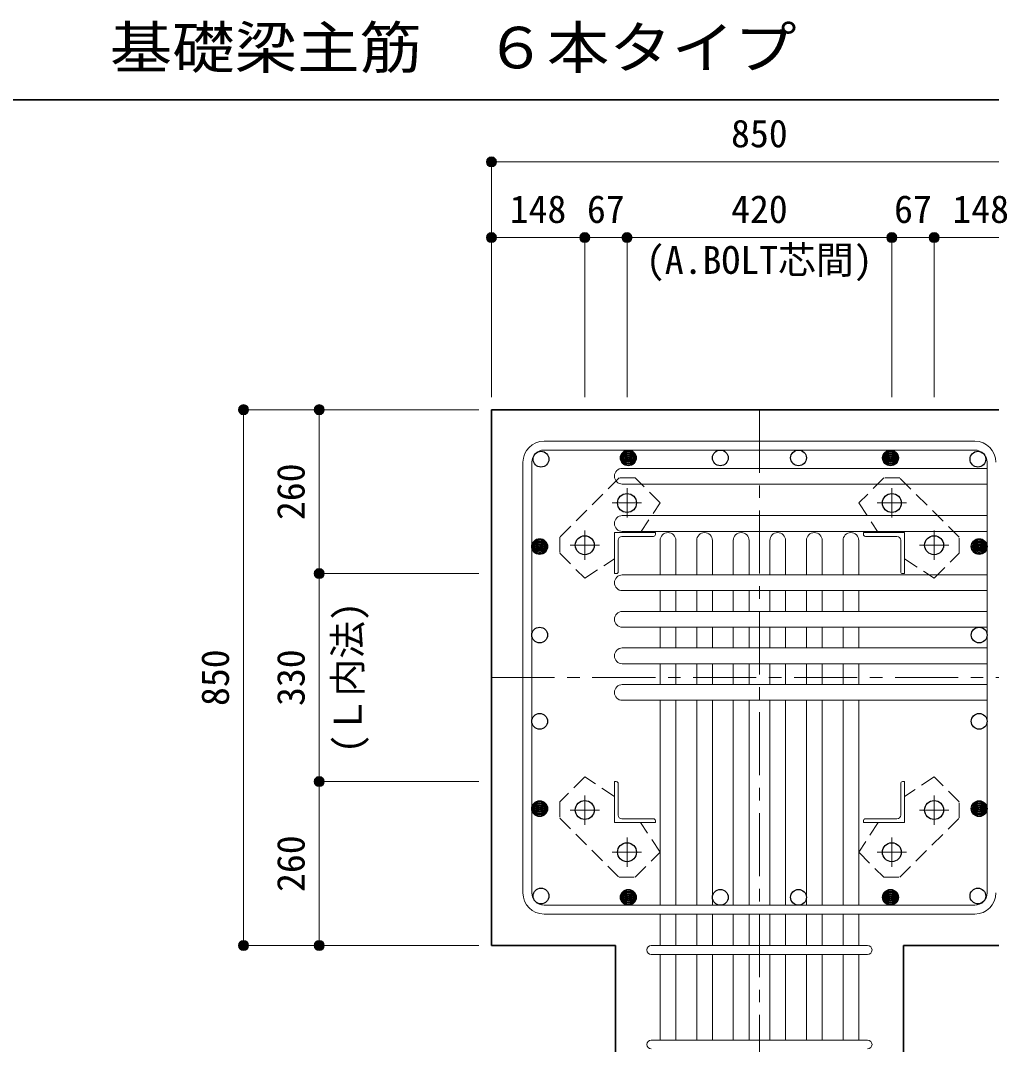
# Model space of a CAD drawing. Units: millimetres at full size, sheet at 1:20. Extents: x -3982 to 3969, y -2797 to 2801.
# Drawn here: x -693 to 846, y -1647 to -22 of the extents above; entities that cross this region are included whole.
import ezdxf
from ezdxf.enums import TextEntityAlignment as Align

# ---------------------------------------------------------------- set-up
doc = ezdxf.new("R2010")
doc.units = ezdxf.units.MM
doc.header["$LTSCALE"] = 20
doc.header["$PDMODE"] = 32
doc.header["$PDSIZE"] = 12
doc.linetypes.add('CHAIN1', pattern=[8, 5, -1, 1, -1])
doc.linetypes.add('DASHED1', pattern=[1.8, 1.2, -0.6])
for name, color, linetype, lineweight in [('6-1_躯体線', 2, 'Continuous', 35), ('6-2_A.Bolt_', 4, 'Continuous', 9), ('6-3_柱型主筋', 4, 'Continuous', 9), ('6-4_フープ', 7, 'Continuous', 18), ('6-5_梁主筋', 7, 'Continuous', 18), ('6-6_S.T.P.', 7, 'Continuous', 18), ('6-7_文字', 7, 'Continuous', 18), ('6-9', 4, 'DASHED1', 9), ('6-D_寸法', 4, 'Continuous', 9), ('F-0_枠', 6, 'Continuous', 40)]:
    doc.layers.add(name, color=color, linetype=linetype, lineweight=lineweight)
doc.styles.add('ＭＳ ゴシック', font='')
doc.styles.get('ＭＳ ゴシック').set_extended_font_data('MS Gothic')

msp = doc.modelspace()

# ---------------------------------------------------------------- linework, layer by layer
at = {"layer": '6-1_躯体線'}
for p, q in [((1303.29, -639.67), (53.29, -639.67)), ((53.29, -1489.67), (53.29, -639.67)), ((249.79, -1489.67), (53.29, -1489.67)), ((249.79, -1889.67), (249.79, -1489.67)), ((706.79, -1889.67), (706.79, -1489.67)), ((903.29, -1489.67), (706.79, -1489.67))]:
    msp.add_line(p, q, dxfattribs=at)
at = {"layer": '6-2_A.Bolt_', "linetype": 'CHAIN1'}
for p, q in [((268.29, -810.87), (268.29, -764.37)), ((688.29, -810.87), (688.29, -764.37)), ((291.49, -787.67), (244.99, -787.67)), ((665.09, -787.67), (711.59, -787.67)), ((201.29, -877.87), (201.29, -831.37)), ((755.29, -877.87), (755.29, -831.37)), ((224.49, -854.67), (177.99, -854.67)), ((732.09, -854.67), (778.59, -854.67)), ((201.29, -1251.47), (201.29, -1297.97)), ((755.29, -1251.47), (755.29, -1297.97)), ((224.49, -1274.67), (177.99, -1274.67)), ((732.09, -1274.67), (778.59, -1274.67)), ((268.29, -1318.47), (268.29, -1364.97)), ((688.29, -1318.47), (688.29, -1364.97)), ((291.49, -1341.67), (244.99, -1341.67)), ((665.09, -1341.67), (711.59, -1341.67))]:
    msp.add_line(p, q, dxfattribs=at)
at = {"layer": '6-2_A.Bolt_'}
for p, q in [((248.29, -899.67), (248.29, -834.67)), ((313.29, -834.67), (248.29, -834.67)), ((260.29, -840.67), (310.29, -840.67)), ((313.29, -834.67), (313.29, -837.67)), ((643.29, -834.67), (643.29, -837.67)), ((643.29, -834.67), (708.29, -834.67)), ((696.29, -840.67), (646.29, -840.67)), ((708.29, -899.67), (708.29, -834.67)), ((254.29, -846.67), (254.29, -896.67)), ((702.29, -846.67), (702.29, -896.67)), ((248.29, -899.67), (251.29, -899.67)), ((708.29, -899.67), (705.29, -899.67)), ((248.29, -1229.67), (251.29, -1229.67)), ((248.29, -1229.67), (248.29, -1294.67)), ((254.29, -1282.67), (254.29, -1232.67)), ((702.29, -1282.67), (702.29, -1232.67)), ((708.29, -1229.67), (705.29, -1229.67)), ((708.29, -1229.67), (708.29, -1294.67)), ((313.29, -1294.67), (248.29, -1294.67)), ((260.29, -1288.67), (310.29, -1288.67)), ((313.29, -1294.67), (313.29, -1291.67)), ((643.29, -1294.67), (643.29, -1291.67)), ((643.29, -1294.67), (708.29, -1294.67)), ((696.29, -1288.67), (646.29, -1288.67))]:
    msp.add_line(p, q, dxfattribs=at)
at = {"layer": '6-2_A.Bolt_', "color": 3, "lineweight": 25}
for centre in [(268.29, -787.67), (688.29, -787.67), (201.29, -854.67), (755.29, -854.67), (201.29, -1274.67), (755.29, -1274.67), (268.29, -1341.67), (688.29, -1341.67)]:
    msp.add_circle(centre, 15, dxfattribs=at)
at = {"layer": '6-2_A.Bolt_'}
for centre, radius, start, end in [((260.29, -846.67), 6, 90, 180), ((310.29, -837.67), 3, 270, 0), ((646.29, -837.67), 3, 180, 270), ((696.29, -846.67), 6, 0, 90), ((251.29, -896.67), 3, 270, 0), ((705.29, -896.67), 3, 180, 270), ((251.29, -1232.67), 3, 0, 90), ((705.29, -1232.67), 3, 90, 180), ((260.29, -1282.67), 6, 180, 270), ((696.29, -1282.67), 6, 270, 0), ((310.29, -1291.67), 3, 0, 90), ((646.29, -1291.67), 3, 90, 180)]:
    msp.add_arc(centre, radius, start, end, dxfattribs=at)
at = {"layer": '6-3_柱型主筋', "color": 3, "lineweight": 25}
for centre in [(131.84, -718.22), (270.42, -716.17), (416.29, -716.17), (540.29, -716.17), (686.16, -716.17), (824.74, -718.22), (129.79, -856.8), (826.79, -856.8), (129.79, -997.17), (826.79, -997.17), (129.79, -1133.96), (826.79, -1133.96), (129.79, -1272.54), (826.79, -1272.54), (131.84, -1411.12), (270.42, -1413.17), (416.29, -1413.17), (540.29, -1413.17), (686.16, -1413.17), (824.74, -1411.12)]:
    msp.add_circle(centre, 12.5, dxfattribs=at)
at = {"layer": '6-3_柱型主筋'}
for centre, radius in [((270.42, -716.17), 12.5), ((270.42, -716.17), 11.25), ((270.42, -716.17), 10), ((270.42, -716.17), 8.75), ((270.42, -716.17), 7.5), ((270.42, -716.17), 6.25), ((270.42, -716.17), 5), ((270.42, -716.17), 3.75), ((270.42, -716.17), 2.5), ((686.16, -716.17), 12.5), ((686.16, -716.17), 11.25), ((686.16, -716.17), 10), ((686.16, -716.17), 8.75), ((686.16, -716.17), 7.5), ((686.16, -716.17), 6.25), ((686.16, -716.17), 5), ((686.16, -716.17), 3.75), ((686.16, -716.17), 2.5), ((270.42, -716.17), 1.25), ((686.16, -716.17), 1.25), ((129.79, -856.8), 12.5), ((826.79, -856.8), 12.5), ((129.79, -856.8), 11.25), ((129.79, -856.8), 10), ((129.79, -856.8), 8.75), ((129.79, -856.8), 7.5), ((129.79, -856.8), 6.25), ((129.79, -856.8), 5), ((129.79, -856.8), 3.75), ((129.79, -856.8), 2.5), ((129.79, -856.8), 1.25), ((826.79, -856.8), 11.25), ((826.79, -856.8), 10), ((826.79, -856.8), 8.75), ((826.79, -856.8), 7.5), ((826.79, -856.8), 6.25), ((826.79, -856.8), 5), ((826.79, -856.8), 3.75), ((826.79, -856.8), 2.5), ((826.79, -856.8), 1.25), ((129.79, -1272.54), 12.5), ((129.79, -1272.54), 11.25), ((129.79, -1272.54), 10), ((129.79, -1272.54), 8.75), ((129.79, -1272.54), 7.5), ((129.79, -1272.54), 6.25), ((826.79, -1272.54), 12.5), ((826.79, -1272.54), 11.25), ((826.79, -1272.54), 10), ((826.79, -1272.54), 8.75), ((826.79, -1272.54), 7.5), ((826.79, -1272.54), 6.25), ((129.79, -1272.54), 5), ((129.79, -1272.54), 3.75), ((129.79, -1272.54), 2.5), ((129.79, -1272.54), 1.25), ((826.79, -1272.54), 5), ((826.79, -1272.54), 3.75), ((826.79, -1272.54), 2.5), ((826.79, -1272.54), 1.25), ((270.42, -1413.17), 12.5), ((270.42, -1413.17), 11.25), ((270.42, -1413.17), 10), ((270.42, -1413.17), 8.75), ((270.42, -1413.17), 7.5), ((270.42, -1413.17), 6.25), ((270.42, -1413.17), 5), ((270.42, -1413.17), 3.75), ((270.42, -1413.17), 2.5), ((270.42, -1413.17), 1.25), ((686.16, -1413.17), 12.5), ((686.16, -1413.17), 11.25), ((686.16, -1413.17), 10), ((686.16, -1413.17), 8.75), ((686.16, -1413.17), 7.5), ((686.16, -1413.17), 6.25), ((686.16, -1413.17), 5), ((686.16, -1413.17), 3.75), ((686.16, -1413.17), 2.5), ((686.16, -1413.17), 1.25)]:
    msp.add_circle(centre, radius, dxfattribs=at)
at = {"layer": '6-4_フープ'}
for p, q in [((819.79, -689.67), (136.79, -689.67)), ((819.79, -703.67), (136.79, -703.67)), ((103.29, -1406.17), (103.29, -723.17)), ((117.29, -1406.17), (117.29, -723.17)), ((839.29, -1406.17), (839.29, -723.17)), ((819.79, -1425.67), (136.79, -1425.67)), ((819.79, -1439.67), (136.79, -1439.67))]:
    msp.add_line(p, q, dxfattribs=at)
for centre, radius, start, end in [((136.79, -723.17), 33.5, 90, 180), ((819.79, -723.17), 33.5, 0, 90), ((136.79, -723.17), 19.5, 90, 180), ((819.79, -723.17), 19.5, 0, 90), ((136.79, -1406.17), 33.5, 180, 270), ((136.79, -1406.17), 19.5, 180, 270), ((819.79, -1406.17), 33.5, 270, 0), ((819.79, -1406.17), 19.5, 270, 0)]:
    msp.add_arc(centre, radius, start, end, dxfattribs=at)
at = {"layer": '6-5_梁主筋'}
for p, q in [((260.79, -732.72), (839.29, -732.72)), ((260.79, -757.72), (839.29, -757.72)), ((260.79, -807.67), (839.29, -807.67)), ((260.79, -832.67), (839.29, -832.67)), ((320.79, -847.17), (320.79, -901.67)), ((345.79, -847.17), (345.79, -901.67)), ((378.79, -847.17), (378.79, -901.67)), ((403.79, -847.17), (403.79, -901.67)), ((436.79, -847.17), (436.79, -901.67)), ((461.79, -847.17), (461.79, -901.67)), ((494.79, -847.17), (494.79, -901.67)), ((519.79, -847.17), (519.79, -901.67)), ((552.79, -847.17), (552.79, -901.67)), ((577.79, -847.17), (577.79, -901.67)), ((610.79, -847.17), (610.79, -901.67)), ((635.79, -847.17), (635.79, -901.67)), ((260.79, -901.67), (839.29, -901.67)), ((260.79, -926.67), (839.29, -926.67)), ((320.79, -926.67), (320.79, -959.67)), ((345.79, -926.67), (345.79, -959.67)), ((378.79, -959.67), (378.79, -926.67)), ((403.79, -959.67), (403.79, -926.67)), ((436.79, -959.67), (436.79, -926.67)), ((461.79, -959.67), (461.79, -926.67)), ((494.79, -959.67), (494.79, -926.67)), ((519.79, -959.67), (519.79, -926.67)), ((552.79, -959.67), (552.79, -926.67)), ((577.79, -959.67), (577.79, -926.67)), ((610.79, -959.67), (610.79, -926.67)), ((635.79, -959.67), (635.79, -926.67)), ((260.79, -959.67), (839.29, -959.67)), ((260.79, -984.67), (839.29, -984.67)), ((320.79, -984.67), (320.79, -1017.67)), ((345.79, -984.67), (345.79, -1017.67)), ((378.79, -984.67), (378.79, -1017.67)), ((403.79, -984.67), (403.79, -1017.67)), ((436.79, -984.67), (436.79, -1017.67)), ((461.79, -984.67), (461.79, -1017.67)), ((494.79, -984.67), (494.79, -1017.67)), ((519.79, -984.67), (519.79, -1017.67)), ((552.79, -984.67), (552.79, -1017.67)), ((577.79, -984.67), (577.79, -1017.67)), ((610.79, -984.67), (610.79, -1017.67)), ((635.79, -984.67), (635.79, -1017.67)), ((260.79, -1017.67), (839.29, -1017.67)), ((260.79, -1042.67), (839.29, -1042.67)), ((320.79, -1042.67), (320.79, -1075.67)), ((345.79, -1042.67), (345.79, -1075.67)), ((378.79, -1042.67), (378.79, -1075.67)), ((403.79, -1042.67), (403.79, -1075.67)), ((436.79, -1042.67), (436.79, -1075.67)), ((461.79, -1042.67), (461.79, -1075.67)), ((494.79, -1042.67), (494.79, -1075.67)), ((519.79, -1042.67), (519.79, -1075.67)), ((552.79, -1042.67), (552.79, -1075.67)), ((577.79, -1042.67), (577.79, -1075.67)), ((610.79, -1042.67), (610.79, -1075.67)), ((635.79, -1042.67), (635.79, -1075.67)), ((260.79, -1075.67), (839.29, -1075.67)), ((260.79, -1100.67), (839.29, -1100.67)), ((320.79, -1100.67), (320.79, -1425.67)), ((345.79, -1100.67), (345.79, -1425.67)), ((378.79, -1100.67), (378.79, -1425.67)), ((403.79, -1100.67), (403.79, -1425.67)), ((436.79, -1100.67), (436.79, -1425.67)), ((461.79, -1100.67), (461.79, -1425.67)), ((494.79, -1100.67), (494.79, -1425.67)), ((519.79, -1100.67), (519.79, -1425.67)), ((552.79, -1100.67), (552.79, -1425.67)), ((577.79, -1100.67), (577.79, -1425.67)), ((610.79, -1100.67), (610.79, -1425.67)), ((635.79, -1100.67), (635.79, -1425.67)), ((320.79, -1439.67), (320.79, -1489.67)), ((345.79, -1439.67), (345.79, -1489.67)), ((378.79, -1439.67), (378.79, -1489.67)), ((403.79, -1439.67), (403.79, -1489.67)), ((436.79, -1439.67), (436.79, -1489.67)), ((461.79, -1439.67), (461.79, -1489.67)), ((494.79, -1439.67), (494.79, -1489.67)), ((519.79, -1439.67), (519.79, -1489.67)), ((552.79, -1439.67), (552.79, -1489.67)), ((577.79, -1439.67), (577.79, -1489.67)), ((610.79, -1439.67), (610.79, -1489.67)), ((635.79, -1439.67), (635.79, -1489.67)), ((320.79, -1503.67), (320.79, -1639.67)), ((345.79, -1503.67), (345.79, -1639.67)), ((378.79, -1503.67), (378.79, -1639.67)), ((403.79, -1503.67), (403.79, -1639.67)), ((436.79, -1503.67), (436.79, -1639.67)), ((461.79, -1503.67), (461.79, -1639.67)), ((494.79, -1503.67), (494.79, -1639.67)), ((519.79, -1503.67), (519.79, -1639.67)), ((552.79, -1503.67), (552.79, -1639.67)), ((577.79, -1503.67), (577.79, -1639.67)), ((610.79, -1503.67), (610.79, -1639.67)), ((635.79, -1503.67), (635.79, -1639.67))]:
    msp.add_line(p, q, dxfattribs=at)
for centre, start, end in [((260.79, -745.22), 90, 180), ((260.79, -745.22), 180, 270), ((260.79, -820.17), 90, 180), ((260.79, -820.17), 180, 270), ((333.29, -847.17), 90, 180), ((333.29, -847.17), 0, 90), ((391.29, -847.17), 90, 180), ((391.29, -847.17), 0, 90), ((449.29, -847.17), 90, 180), ((449.29, -847.17), 0, 90), ((507.29, -847.17), 90, 180), ((507.29, -847.17), 0, 90), ((565.29, -847.17), 90, 180), ((565.29, -847.17), 0, 90), ((623.29, -847.17), 90, 180), ((623.29, -847.17), 0, 90), ((260.79, -914.17), 90, 180), ((260.79, -914.17), 180, 270), ((260.79, -972.17), 90, 180), ((260.79, -972.17), 180, 270), ((260.79, -1030.17), 90, 180), ((260.79, -1030.17), 180, 270), ((260.79, -1088.17), 90, 180), ((260.79, -1088.17), 180, 270)]:
    msp.add_arc(centre, 12.5, start, end, dxfattribs=at)
at = {"layer": '6-6_S.T.P.'}
for p, q in [((306.79, -1489.67), (649.4, -1489.67)), ((306.79, -1503.67), (649.4, -1503.67)), ((306.79, -1639.67), (649.4, -1639.67))]:
    msp.add_line(p, q, dxfattribs=at)
for centre, start, end in [((306.79, -1496.67), 90, 270), ((306.79, -1496.67), 90, 270), ((306.79, -1496.67), 90, 270), ((306.79, -1496.67), 90, 270), ((649.79, -1496.67), 270, 90), ((649.79, -1496.67), 270, 90), ((649.79, -1496.67), 270, 90), ((649.79, -1496.67), 270, 90), ((306.79, -1646.67), 90, 270), ((649.79, -1646.67), 270, 90)]:
    msp.add_arc(centre, 7, start, end, dxfattribs=at)
at = {"layer": '6-9'}
for p, q in [((255.59, -747.97), (161.59, -842.07)), ((281.09, -747.97), (255.59, -747.97)), ((320.69, -787.57), (281.09, -747.97)), ((675.49, -747.97), (635.89, -787.57)), ((700.89, -747.97), (675.49, -747.97)), ((794.99, -841.97), (700.89, -747.97)), ((289.91, -834.67), (320.69, -787.57)), ((635.89, -787.57), (666.67, -834.67)), ((161.59, -842.07), (161.59, -867.47)), ((794.99, -867.47), (794.99, -841.97)), ((161.59, -867.47), (201.19, -907.07)), ((201.19, -907.07), (248.29, -876.29)), ((708.29, -876.29), (755.39, -907.07)), ((755.39, -907.07), (794.99, -867.47)), ((201.19, -1222.27), (161.59, -1261.87)), ((248.29, -1253.05), (201.19, -1222.27)), ((755.39, -1222.27), (708.29, -1253.05)), ((794.99, -1261.87), (755.39, -1222.27)), ((161.59, -1261.87), (161.59, -1287.37)), ((794.99, -1287.27), (794.99, -1261.87)), ((161.59, -1287.37), (255.69, -1381.37)), ((320.69, -1341.77), (289.91, -1294.67)), ((666.67, -1294.67), (635.89, -1341.77)), ((700.99, -1381.37), (794.99, -1287.27)), ((281.09, -1381.37), (320.69, -1341.77)), ((635.89, -1341.77), (675.49, -1381.37)), ((255.69, -1381.37), (281.09, -1381.37)), ((675.49, -1381.37), (700.99, -1381.37))]:
    msp.add_line(p, q, dxfattribs=at)
at = {"layer": '6-D_寸法'}
for p, q in [((53.29, -246.65), (903.29, -246.65)), ((53.29, -366.65), (201.29, -366.65)), ((201.29, -366.65), (201.29, -619.67)), ((201.29, -366.65), (268.29, -366.65)), ((268.29, -366.65), (268.29, -619.67)), ((268.29, -366.65), (688.29, -366.65)), ((688.29, -366.65), (688.29, -619.67)), ((688.29, -366.65), (755.29, -366.65)), ((755.29, -366.65), (755.29, -619.67)), ((755.29, -366.65), (903.29, -366.65)), ((-339.74, -639.67), (-219.74, -639.67)), ((-339.74, -639.67), (-339.74, -1489.67)), ((-219.74, -639.67), (33.29, -639.67)), ((-219.74, -639.67), (-219.74, -899.64)), ((-219.74, -899.64), (33.29, -899.64)), ((-219.74, -899.64), (-219.74, -1229.64)), ((-219.74, -1229.64), (33.29, -1229.64)), ((-219.74, -1229.64), (-219.74, -1489.67))]:
    msp.add_line(p, q, dxfattribs=at)
at = {"layer": '6-D_寸法', "linetype": 'CHAIN1'}
for p, q in [((478.29, -639.67), (478.29, -1889.67)), ((53.29, -1064.67), (903.29, -1064.67))]:
    msp.add_line(p, q, dxfattribs=at)
at = {"layer": '6-D_寸法'}
for points in [[(53.29, -246.65), (53.29, -366.65), (53.29, -619.67)], [(-339.74, -1489.67), (-219.74, -1489.67), (33.29, -1489.67)]]:
    msp.add_lwpolyline(points, dxfattribs=at)
for centre, radius in [((53.29, -246.65), 8), ((53.29, -246.65), 7.2), ((53.29, -246.65), 6.4), ((53.29, -246.65), 5.6), ((53.29, -246.65), 4.8), ((53.29, -246.65), 4), ((53.29, -246.65), 3.2), ((53.29, -246.65), 2.4), ((53.29, -246.65), 1.6), ((53.29, -246.65), 0.8), ((53.29, -366.65), 8), ((53.29, -366.65), 7.2), ((53.29, -366.65), 6.4), ((53.29, -366.65), 5.6), ((53.29, -366.65), 4.8), ((53.29, -366.65), 4), ((53.29, -366.65), 3.2), ((53.29, -366.65), 2.4), ((53.29, -366.65), 1.6), ((53.29, -366.65), 0.8), ((201.29, -366.65), 8), ((201.29, -366.65), 7.2), ((201.29, -366.65), 6.4), ((201.29, -366.65), 5.6), ((201.29, -366.65), 4.8), ((201.29, -366.65), 4), ((201.29, -366.65), 3.2), ((201.29, -366.65), 2.4), ((201.29, -366.65), 1.6), ((201.29, -366.65), 0.8), ((268.29, -366.65), 8), ((268.29, -366.65), 7.2), ((268.29, -366.65), 6.4), ((268.29, -366.65), 5.6), ((268.29, -366.65), 4.8), ((268.29, -366.65), 4), ((268.29, -366.65), 3.2), ((268.29, -366.65), 2.4), ((268.29, -366.65), 1.6), ((268.29, -366.65), 0.8), ((688.29, -366.65), 8), ((688.29, -366.65), 7.2), ((688.29, -366.65), 6.4), ((688.29, -366.65), 5.6), ((688.29, -366.65), 4.8), ((688.29, -366.65), 4), ((688.29, -366.65), 3.2), ((688.29, -366.65), 2.4), ((688.29, -366.65), 1.6), ((688.29, -366.65), 0.8), ((755.29, -366.65), 8), ((755.29, -366.65), 7.2), ((755.29, -366.65), 6.4), ((755.29, -366.65), 5.6), ((755.29, -366.65), 4.8), ((755.29, -366.65), 4), ((755.29, -366.65), 3.2), ((755.29, -366.65), 2.4), ((755.29, -366.65), 1.6), ((755.29, -366.65), 0.8), ((-339.74, -639.67), 8), ((-339.74, -639.67), 7.2), ((-339.74, -639.67), 6.4), ((-219.74, -639.67), 8), ((-219.74, -639.67), 7.2), ((-219.74, -639.67), 6.4), ((-339.74, -639.67), 5.6), ((-339.74, -639.67), 4.8), ((-339.74, -639.67), 4), ((-339.74, -639.67), 3.2), ((-339.74, -639.67), 2.4), ((-339.74, -639.67), 1.6), ((-339.74, -639.67), 0.8), ((-219.74, -639.67), 5.6), ((-219.74, -639.67), 4.8), ((-219.74, -639.67), 4), ((-219.74, -639.67), 3.2), ((-219.74, -639.67), 2.4), ((-219.74, -639.67), 1.6), ((-219.74, -639.67), 0.8), ((-219.74, -899.64), 8), ((-219.74, -899.64), 7.2), ((-219.74, -899.64), 6.4), ((-219.74, -899.64), 5.6), ((-219.74, -899.64), 4.8), ((-219.74, -899.64), 4), ((-219.74, -899.64), 3.2), ((-219.74, -899.64), 2.4), ((-219.74, -899.64), 1.6), ((-219.74, -899.64), 0.8), ((-219.74, -1229.64), 8), ((-219.74, -1229.64), 7.2), ((-219.74, -1229.64), 6.4), ((-219.74, -1229.64), 5.6), ((-219.74, -1229.64), 4.8), ((-219.74, -1229.64), 4), ((-219.74, -1229.64), 3.2), ((-219.74, -1229.64), 2.4), ((-219.74, -1229.64), 1.6), ((-219.74, -1229.64), 0.8), ((-339.74, -1489.67), 8), ((-339.74, -1489.67), 7.2), ((-339.74, -1489.67), 6.4), ((-339.74, -1489.67), 5.6), ((-339.74, -1489.67), 4.8), ((-339.74, -1489.67), 4), ((-339.74, -1489.67), 3.2), ((-339.74, -1489.67), 2.4), ((-339.74, -1489.67), 1.6), ((-339.74, -1489.67), 0.8), ((-219.74, -1489.67), 8), ((-219.74, -1489.67), 7.2), ((-219.74, -1489.67), 6.4), ((-219.74, -1489.67), 5.6), ((-219.74, -1489.67), 4.8), ((-219.74, -1489.67), 4), ((-219.74, -1489.67), 3.2), ((-219.74, -1489.67), 2.4), ((-219.74, -1489.67), 1.6), ((-219.74, -1489.67), 0.8)]:
    msp.add_circle(centre, radius, dxfattribs=at)
at = {"layer": '6-D_寸法', "color": 7}
for p in [(53.29, -246.65), (53.29, -366.65), (201.29, -366.65), (268.29, -366.65), (688.29, -366.65), (755.29, -366.65), (-339.74, -639.67), (-219.74, -639.67), (-219.74, -899.64), (-219.74, -1229.64), (-339.74, -1489.67), (-219.74, -1489.67)]:
    msp.add_point(p, dxfattribs=at)
at = {"layer": 'F-0_枠', "color": 2, "lineweight": 35}
msp.add_line((-3981.92, -148.03), (2482.4, -148.03), dxfattribs=at)

# ---------------------------------------------------------------- texts
at = {"layer": '6-7_文字', "color": 2, "style": 'ＭＳ ゴシック', "width": 1.1}
msp.add_text('\u3000\u3000基礎梁主筋\u3000６本タイプ', height=65.98, dxfattribs=at).set_placement((-749.76, -118.03), align=Align.BOTTOM_LEFT)
at = {"layer": '6-D_寸法', "style": 'ＭＳ ゴシック'}
for s, p in [('850', (433.29, -236.65)), ('148', (82.29, -356.65)), ('67', (204.79, -356.65)), ('420', (433.29, -356.65)), ('67', (691.79, -356.65)), ('148', (784.29, -356.65)), ('(A.BOLT芯間)', (298.29, -437.38))]:
    msp.add_text(s, height=43.99, dxfattribs=at).set_placement(p, align=Align.BOTTOM_LEFT)
for s, p in [('260', (-229.74, -814.66)), ('(Ｌ内法)', (-139.52, -1184.64)), ('850', (-349.74, -1109.67)), ('330', (-229.74, -1109.64)), ('260', (-229.74, -1404.66))]:
    msp.add_text(s, height=43.99, rotation=90, dxfattribs=at).set_placement(p, align=Align.BOTTOM_LEFT)

doc.saveas('drawing.dxf')
